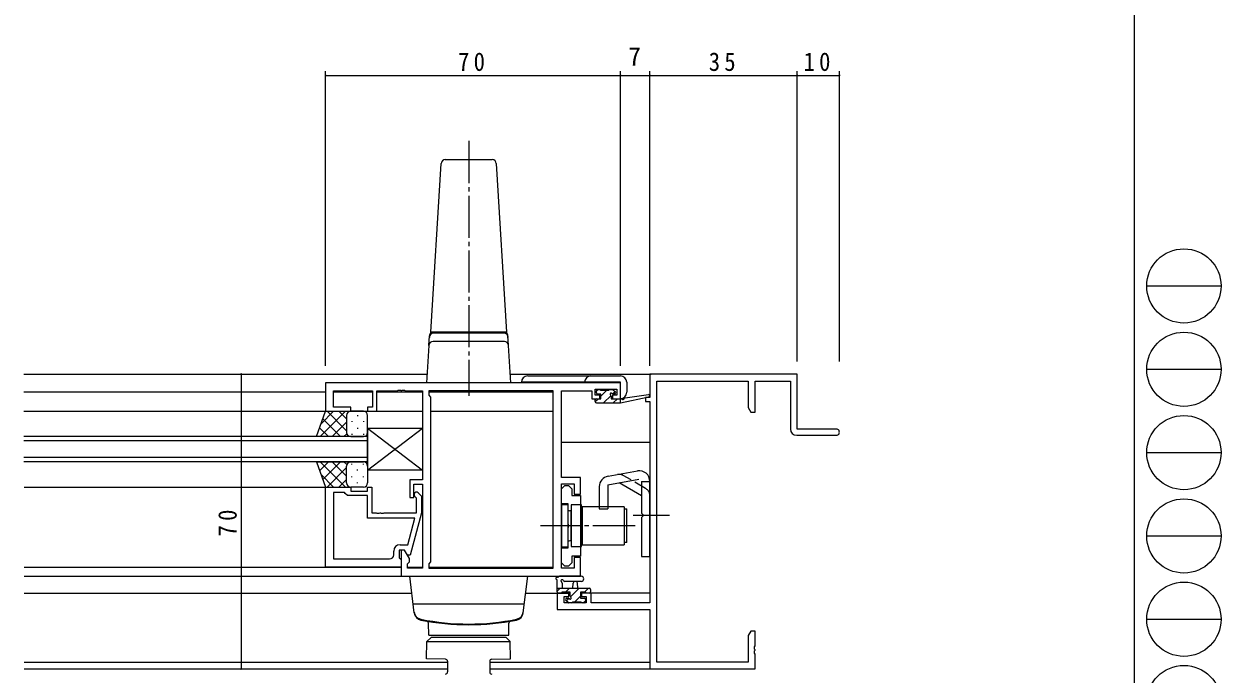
# Model space of a CAD drawing. Units: millimetres on the paper. Extents: x -397 to 397, y -282 to 282.
# Drawn here: x 112.5 to 396.7, y -150.9 to 3.5 of the extents above; entities that cross this region are included whole.
import ezdxf
from ezdxf.enums import TextEntityAlignment as Align

# ---------------------------------------------------------------- set-up
doc = ezdxf.new("R2010")
doc.units = ezdxf.units.MM
doc.linetypes.add('USER2', pattern=[13, 10, -1, 1, -1])
doc.linetypes.add('USER4', pattern=[4, 3, -1])
for name, color, linetype, lineweight in [('0-1_YKK_ZWAK', 7, 'Continuous', 18), ('0-3_YKK_11', 7, 'Continuous', 18), ('0-4_YKK_12', 2, 'Continuous', 18), ('0-5_YKK_13', 4, 'Continuous', 18), ('0-6_YKK_D', 6, 'Continuous', 18)]:
    doc.layers.add(name, color=color, linetype=linetype, lineweight=lineweight)
doc.styles.add('ＭＳ ゴシック', font='')
doc.styles.get('ＭＳ ゴシック').set_extended_font_data('MS Gothic')

msp = doc.modelspace()

# ---------------------------------------------------------------- linework, layer by layer
at = {"layer": '0-1_YKK_ZWAK'}
for p, q in [((376.092, 279.3), (376.092, -245.7)), ((379.068, -58.716), (396.708, -58.716)), ((379.068, -78.512), (396.708, -78.512)), ((379.068, -98.308), (396.708, -98.308)), ((379.068, -118.104), (396.708, -118.104)), ((379.068, -137.9), (396.708, -137.9))]:
    msp.add_line(p, q, dxfattribs=at)
for centre in [(387.888, -58.716), (387.888, -78.512), (387.888, -98.308), (387.888, -118.104), (387.888, -137.9), (387.888, -157.696)]:
    msp.add_circle(centre, 8.82, dxfattribs=at)
at = {"layer": '0-3_YKK_11'}
for p, q in [((184.12, -81.7), (184.12, -88.5)), ((254.12, -81.7), (184.12, -81.7)), ((254.12, -85.5), (254.12, -81.7)), ((261.12, -79.7), (261.12, -85.2)), ((296.12, -79.7), (261.12, -79.7)), ((262.75, -81.33), (284.49, -81.33)), ((262.75, -148.07), (262.75, -81.33)), ((284.49, -81.33), (284.49, -87.609)), ((286.12, -81.33), (294.49, -81.33)), ((286.12, -88.7), (286.12, -81.33)), ((294.49, -81.33), (294.49, -92.7)), ((296.12, -92.7), (296.12, -79.7)), ((186.05, -83.63), (195.32, -83.63)), ((186.05, -87.5), (186.05, -83.63)), ((195.32, -83.63), (195.32, -87.5)), ((196.32, -83.63), (201.162, -83.63)), ((196.32, -88.5), (196.32, -83.63)), ((201.162, -83.63), (201.345, -83.51)), ((201.345, -83.51), (201.895, -83.51)), ((201.895, -83.51), (202.078, -83.63)), ((202.078, -83.63), (202.162, -83.63)), ((202.162, -83.63), (202.345, -83.51)), ((202.345, -83.51), (202.895, -83.51)), ((202.895, -83.51), (203.078, -83.63)), ((203.078, -83.63), (207.12, -83.63)), ((207.12, -83.63), (207.12, -104.8)), ((208.62, -83.63), (208.62, -84.7)), ((238.19, -83.63), (208.62, -83.63)), ((208.62, -84.7), (209.05, -85.13)), ((209.05, -85.13), (209.05, -124.27)), ((238.19, -125.77), (238.19, -83.63)), ((238.19, -125.77), (238.19, -83.63)), ((240.12, -83.63), (247.32, -83.63)), ((240.12, -104.2), (240.12, -83.63)), ((247.32, -83.63), (247.32, -84.43)), ((247.32, -84.43), (247.32, -85.5)), ((248.12, -83.2), (253.32, -83.2)), ((248.12, -84.7), (248.12, -83.2)), ((249.22, -84.7), (248.12, -84.7)), ((249.22, -85.5), (249.22, -84.7)), ((252.22, -84.7), (252.22, -85.5)), ((253.32, -84.7), (252.22, -84.7)), ((253.32, -83.2), (253.32, -84.7)), ((260.12, -85.2), (260.12, -86.2)), ((261.12, -85.2), (260.12, -85.2)), ((190.12, -87.5), (186.05, -87.5)), ((190.12, -88.5), (190.12, -87.5)), ((194.12, -87.5), (194.12, -88.5)), ((195.32, -87.5), (194.12, -87.5)), ((247.32, -85.5), (249.22, -85.5)), ((252.22, -85.5), (254.12, -85.5)), ((260.12, -86.2), (261.12, -86.2)), ((261.12, -86.2), (261.12, -133.97)), ((284.49, -87.609), (285.12, -88.7)), ((184.12, -88.5), (190.12, -88.5)), ((194.12, -88.5), (196.32, -88.5)), ((285.12, -88.7), (286.12, -88.7)), ((305.37, -92.7), (296.12, -92.7)), ((295.99, -94.2), (305.37, -94.2)), ((204.12, -104.8), (204.12, -109)), ((207.12, -104.8), (204.12, -104.8)), ((244.62, -104.2), (240.12, -104.2)), ((244.62, -108.2), (244.62, -104.2)), ((184.12, -106.5), (190.12, -106.5)), ((184.12, -125.5), (184.12, -106.5)), ((186.05, -107.8), (186.05, -123.57)), ((188.62, -107.8), (186.05, -107.8)), ((186.05, -107.8), (186.05, -123.57)), ((188.82, -108), (188.62, -107.8)), ((190.12, -106.5), (190.12, -107.5)), ((190.12, -107.5), (194.12, -107.5)), ((194.12, -106.5), (195.12, -106.5)), ((194.12, -107.5), (194.12, -106.5)), ((195.12, -106.5), (195.12, -112.6)), ((205.12, -105.8), (207.12, -105.8)), ((205.12, -109), (205.12, -105.8)), ((206.144, -107.876), (206.92, -108.651)), ((207.12, -105.8), (207.12, -125.77)), ((240.12, -105.7), (243.12, -105.7)), ((240.12, -125.77), (240.12, -105.7)), ((240.12, -106.899), (240.92, -106.099)), ((240.12, -110.499), (240.12, -106.899)), ((240.92, -106.099), (241.82, -106.099)), ((241.82, -106.099), (242.62, -106.899)), ((242.62, -106.899), (242.62, -108.524)), ((243.12, -105.7), (243.12, -108.2)), ((189.32, -108.5), (188.82, -108)), ((194.12, -108.5), (189.32, -108.5)), ((194.12, -113.9), (194.12, -108.5)), ((204.12, -109), (205.12, -109)), ((205.72, -109.149), (205.296, -108.724)), ((205.72, -112.6), (205.72, -109.149)), ((206.92, -108.651), (206.92, -112.597)), ((241.72, -110.499), (240.12, -110.499)), ((241.72, -115.241), (241.72, -110.499)), ((242.62, -108.524), (244.62, -108.524)), ((243.12, -108.2), (244.62, -108.2)), ((244.62, -108.524), (244.62, -122.874)), ((195.12, -112.6), (196.162, -112.6)), ((196.162, -112.6), (196.345, -112.72)), ((196.345, -112.72), (196.895, -112.72)), ((196.895, -112.72), (197.078, -112.6)), ((197.078, -112.6), (197.162, -112.6)), ((197.162, -112.6), (197.345, -112.72)), ((197.345, -112.72), (197.895, -112.72)), ((197.895, -112.72), (198.078, -112.6)), ((198.078, -112.6), (205.72, -112.6)), ((206.92, -112.597), (204.213, -122.7)), ((205.328, -113.9), (194.12, -113.9)), ((203.64, -120.2), (205.328, -113.9)), ((241.84, -115.424), (241.72, -115.241)), ((241.72, -116.158), (241.84, -115.974)), ((241.72, -120.899), (241.72, -116.158)), ((241.84, -115.974), (241.84, -115.424)), ((200.32, -122.57), (200.32, -121.7)), ((201.62, -121.5), (201.62, -123.3)), ((202.92, -121.5), (201.62, -121.5)), ((201.82, -120.2), (203.64, -120.2)), ((202.12, -121.5), (202.12, -127.7)), ((202.92, -121.5), (202.12, -121.5)), ((204.05, -123.457), (202.92, -121.5)), ((203.613, -122.7), (202.92, -121.5)), ((240.12, -120.899), (241.72, -120.899)), ((240.12, -124.499), (240.12, -120.899)), ((186.05, -123.57), (199.32, -123.57)), ((201.62, -123.3), (201.82, -123.5)), ((201.82, -123.5), (202.12, -123.8)), ((202.12, -123.8), (202.12, -125.5)), ((204.213, -122.7), (203.613, -122.7)), ((203.62, -124.7), (204.05, -124.27)), ((203.62, -125.77), (203.62, -124.7)), ((204.05, -124.27), (204.05, -123.457)), ((209.05, -124.27), (208.62, -124.7)), ((208.62, -124.7), (208.62, -125.77)), ((240.92, -125.299), (240.12, -124.499)), ((242.62, -124.499), (241.82, -125.299)), ((242.62, -122.874), (242.62, -124.499)), ((244.62, -122.874), (242.62, -122.874)), ((243.12, -123.2), (243.12, -125.77)), ((244.62, -123.2), (243.12, -123.2)), ((244.62, -127.7), (244.62, -123.2)), ((202.12, -125.5), (184.12, -125.5)), ((202.12, -127.7), (244.62, -127.7)), ((207.12, -125.77), (203.62, -125.77)), ((208.62, -125.77), (238.19, -125.77)), ((243.12, -125.77), (240.12, -125.77)), ((241.82, -125.299), (240.92, -125.299)), ((239.12, -131.7), (239.12, -135.6)), ((241.92, -131.7), (239.12, -131.7)), ((240.75, -132.5), (241.92, -132.5)), ((240.75, -133.97), (240.75, -132.5)), ((241.92, -132.5), (241.92, -131.7)), ((244.92, -131.7), (244.92, -132.5)), ((247.22, -131.7), (244.92, -131.7)), ((244.92, -132.5), (246.02, -132.5)), ((246.02, -132.5), (246.02, -133.97)), ((247.22, -133.97), (247.22, -131.7)), ((239.12, -135.6), (261.12, -135.6)), ((246.02, -133.97), (240.75, -133.97)), ((261.12, -133.97), (247.22, -133.97)), ((261.12, -135.6), (261.12, -149.7)), ((285.12, -140.7), (284.49, -141.791)), ((284.49, -141.791), (284.49, -148.07)), ((286.12, -140.7), (285.12, -140.7)), ((286.12, -144.242), (286.12, -140.7)), ((286, -144.425), (286.12, -144.242)), ((286, -144.975), (286, -144.425)), ((286.12, -145.158), (286, -144.975)), ((286, -145.425), (286.12, -145.242)), ((286, -145.975), (286, -145.425)), ((286.12, -146.158), (286, -145.975)), ((286.12, -145.242), (286.12, -145.158)), ((286.12, -149.7), (286.12, -146.158)), ((261.12, -149.7), (286.12, -149.7)), ((284.49, -148.07), (262.75, -148.07))]:
    msp.add_line(p, q, dxfattribs=at)
for centre, radius, start, end in [((295.99, -92.7), 1.5, 180.00001, 269.99999), ((305.37, -93.45), 0.75, 269.99999, 90.00001), ((205.72, -108.3), 0.6, 44.99999, 225.00001), ((201.82, -121.7), 1.5, 90.00001, 179.99999), ((199.32, -122.57), 1, 270.00001, 359.99999)]:
    msp.add_arc(centre, radius, start, end, dxfattribs=at)
at = {"layer": '0-4_YKK_12'}
for p, q in [((112.547, -79.7), (208.242, -79.7)), ((227.997, -79.7), (261.42, -79.7)), ((112.547, -83.9), (184.12, -83.9)), ((186.051, -83.9), (195.318, -83.9)), ((196.321, -83.9), (207.118, -83.9)), ((208.621, -83.9), (238.188, -83.9)), ((112.547, -88.5), (207.12, -88.5)), ((209.05, -88.5), (238.19, -88.5)), ((194.121, -95.501), (112.547, -95.501)), ((261.12, -95.9), (240.12, -95.9)), ((194.121, -99.501), (112.547, -99.501)), ((194.121, -100.501), (112.547, -100.501)), ((112.62, -106.5), (184.12, -106.5)), ((112.62, -125.5), (202.12, -125.5)), ((112.62, -127.7), (220.42, -127.7)), ((203.621, -125.5), (207.118, -125.5)), ((208.621, -125.5), (238.188, -125.5)), ((112.62, -131.7), (204.611, -131.7)), ((231.629, -131.7), (242.22, -131.7)), ((261.12, -131.7), (244.62, -131.7)), ((112.62, -148.07), (213.102, -148.07)), ((112.62, -149.7), (213.102, -149.7)), ((223.102, -148.07), (261.12, -148.07)), ((223.102, -149.7), (261.42, -149.7))]:
    msp.add_line(p, q, dxfattribs=at)
msp.add_lwpolyline([(194.121, -100.501), (194.121, -94.501), (112.547, -94.501)], dxfattribs=at)
at = {"layer": '0-5_YKK_13', "linetype": 'USER2'}
for p, q in [((218.12, -24.272), (218.12, -84.805)), ((257.12, -113.2), (265.75, -113.2)), ((257.62, -115.7), (235.19, -115.7))]:
    msp.add_line(p, q, dxfattribs=at)
at = {"layer": '0-5_YKK_13'}
for p, q in [((209.12, -69.7), (211.563, -29.639)), ((212.561, -28.7), (223.679, -28.7)), ((224.677, -29.639), (227.12, -69.7)), ((208.662, -72.839), (208.8, -70.573)), ((208.784, -70.839), (208.777, -70.961)), ((209.12, -69.7), (227.12, -69.7)), ((227.12, -69.7), (209.12, -69.7)), ((209.12, -69.9), (209.12, -69.7)), ((209.782, -69.9), (209.12, -69.9)), ((209.84, -69.9), (209.782, -69.9)), ((226.457, -69.9), (226.4, -69.9)), ((227.12, -69.9), (226.457, -69.9)), ((227.12, -69.7), (227.12, -69.9)), ((227.578, -72.839), (227.439, -70.573)), ((227.463, -70.961), (227.456, -70.839)), ((208.662, -72.839), (208.12, -81.7)), ((226.58, -71.9), (209.66, -71.9)), ((228.12, -81.7), (227.578, -72.839)), ((228.12, -81.7), (227.122, -81.7)), ((254.122, -81.58), (230.622, -81.58)), ((232.122, -80.08), (254.122, -80.08)), ((254.122, -85.48), (254.122, -81.58)), ((255.622, -81.58), (255.622, -83.98)), ((248.42, -83.747), (248.866, -83.3)), ((248.42, -84.1), (248.42, -83.6)), ((248.72, -83.3), (249.22, -83.3)), ((249.52, -84.4), (248.72, -84.4)), ((249.42, -83.5), (251.42, -83.5)), ((249.52, -84.892), (250.911, -83.5)), ((249.52, -85.5), (249.52, -84.4)), ((250.157, -86.5), (251.901, -84.756)), ((251.62, -83.3), (252.22, -83.3)), ((251.92, -84.861), (251.92, -85.5)), ((252.276, -84.381), (252.85, -83.806)), ((252.72, -84.4), (252.381, -84.4)), ((252.432, -83.388), (252.932, -83.888)), ((254.118, -86.5), (260.879, -85.094)), ((255.232, -85.327), (260.774, -84.503)), ((248.12, -86.2), (248.12, -85.8)), ((248.131, -86.281), (248.911, -85.5)), ((248.42, -85.5), (249.52, -85.5)), ((248.42, -86.5), (254.118, -86.5)), ((251.92, -85.5), (254.118, -85.5)), ((252.402, -86.5), (253.402, -85.5)), ((254.118, -85.5), (254.205, -85.486)), ((254.118, -86.5), (254.118, -85.5)), ((181.977, -94.501), (184.12, -88.501)), ((188.852, -88.501), (182.852, -94.501)), ((186.023, -88.501), (183.062, -91.461)), ((187.671, -94.501), (183.475, -90.305)), ((184.12, -88.501), (190.12, -88.501)), ((189.12, -93.121), (184.5, -88.501)), ((189.12, -90.292), (187.328, -88.501)), ((189.12, -89.501), (189.12, -93.101)), ((189.12, -89.901), (189.12, -93.501)), ((193.12, -88.501), (190.12, -88.501)), ((190.341, -90.836), (190.341, -91.036)), ((191.756, -89.421), (191.756, -89.621)), ((193.171, -90.836), (193.171, -91.036)), ((194.12, -93.501), (194.12, -89.501)), ((184.843, -94.501), (182.731, -92.389)), ((189.12, -91.061), (185.68, -94.501)), ((191.756, -92.451), (191.756, -92.651)), ((194.12, -92.5), (207.12, -92.5)), ((194.12, -92.5), (194.12, -102.5)), ((194.12, -92.5), (207.12, -102.5)), ((194.12, -102.5), (207.12, -92.5)), ((194.12, -92.5), (207.12, -92.5)), ((194.12, -92.5), (194.12, -102.5)), ((194.12, -92.5), (207.12, -102.5)), ((194.12, -102.5), (207.12, -92.5)), ((207.12, -92.5), (207.12, -102.5)), ((207.12, -92.5), (207.12, -102.5)), ((190.12, -94.501), (181.977, -94.501)), ((189.176, -93.832), (188.508, -94.501)), ((190.12, -94.501), (193.12, -94.501)), ((190.341, -93.866), (190.341, -94.066)), ((193.171, -93.866), (193.171, -94.066)), ((181.977, -100.501), (190.12, -100.501)), ((181.977, -100.501), (184.12, -106.501)), ((184.843, -100.501), (182.731, -102.612)), ((188.852, -106.501), (182.852, -100.501)), ((187.671, -100.501), (183.475, -104.696)), ((189.12, -101.88), (184.5, -106.501)), ((189.12, -103.94), (185.68, -100.501)), ((189.177, -101.169), (188.508, -100.501)), ((189.12, -105.101), (189.12, -101.501)), ((189.12, -105.501), (189.12, -101.901)), ((190.12, -100.501), (193.12, -100.501)), ((190.341, -101.136), (190.341, -100.936)), ((193.171, -101.136), (193.171, -100.936)), ((194.12, -101.501), (194.12, -105.501)), ((186.023, -106.501), (183.062, -103.54)), ((189.12, -104.709), (187.328, -106.501)), ((190.341, -104.166), (190.341, -103.966)), ((191.756, -102.551), (191.756, -102.351)), ((193.171, -104.166), (193.171, -103.966)), ((207.12, -102.5), (194.12, -102.5)), ((207.12, -102.5), (194.12, -102.5)), ((251.12, -105.95), (258.533, -104.643)), ((251.186, -103.908), (258.186, -102.673)), ((259.12, -105.135), (259.12, -112.7)), ((261.12, -122.95), (261.12, -105.135)), ((184.12, -106.501), (190.12, -106.501)), ((193.12, -106.501), (190.12, -106.501)), ((191.756, -105.581), (191.756, -105.381)), ((249.12, -106.37), (249.12, -111.7)), ((251.12, -105.95), (251.12, -111.7)), ((259.12, -108.539), (253.812, -105.475)), ((259.12, -105.2), (261.12, -105.2)), ((240.12, -110.701), (240.12, -120.701)), ((241.62, -110.701), (240.12, -110.701)), ((241.62, -110.701), (241.62, -120.701)), ((244.92, -110.751), (242.42, -110.751)), ((242.42, -110.751), (242.42, -120.651)), ((244.92, -120.651), (244.92, -110.751)), ((242.42, -112.101), (242.12, -112.101)), ((242.42, -119.301), (242.42, -112.101)), ((244.92, -118.701), (244.92, -112.701)), ((245.02, -112.701), (244.92, -112.701)), ((245.02, -111.201), (245.02, -120.201)), ((255.02, -111.201), (245.02, -111.201)), ((249.12, -111.7), (251.12, -111.7)), ((255.02, -111.201), (255.02, -120.201)), ((255.12, -111.701), (255.62, -111.701)), ((255.12, -119.701), (255.12, -111.701)), ((255.62, -119.701), (255.62, -111.701)), ((259.52, -113.1), (259.12, -112.7)), ((259.52, -113.3), (259.12, -113.7)), ((259.52, -113.1), (259.52, -113.3)), ((259.12, -113.7), (259.12, -122.95)), ((242.42, -119.301), (242.12, -119.301)), ((245.02, -118.701), (244.92, -118.701)), ((240.12, -120.701), (241.62, -120.701)), ((242.42, -120.651), (244.92, -120.651)), ((245.02, -120.201), (255.02, -120.201)), ((255.62, -119.701), (255.12, -119.701)), ((259.12, -122.95), (261.12, -122.95)), ((205.181, -136.358), (204.118, -127.7)), ((204.118, -127.7), (232.118, -127.7)), ((231.055, -136.358), (232.118, -127.7)), ((244.848, -127.7), (239.685, -127.7)), ((239.12, -131.4), (239.12, -128.72)), ((239.12, -130.5), (246.72, -130.5)), ((239.12, -131.213), (239.832, -130.5)), ((240.32, -129.32), (240.32, -130.5)), ((244.848, -128.9), (240.887, -128.903)), ((241.078, -131.5), (242.078, -130.5)), ((242.251, -132.572), (244.323, -130.5)), ((242.82, -130.5), (242.922, -129.356)), ((244.02, -130.5), (243.918, -129.356)), ((245.568, -131.5), (246.568, -130.5)), ((240.02, -131.7), (239.42, -131.7)), ((242.22, -131.5), (240.22, -131.5)), ((241.708, -133.912), (241.208, -133.412)), ((241.309, -133.514), (241.892, -132.931)), ((241.42, -132.9), (241.759, -132.9)), ((242.22, -132.439), (242.22, -131.5)), ((243.268, -133.8), (244.62, -132.448)), ((244.62, -131.5), (244.62, -132.9)), ((245.92, -131.5), (244.62, -131.5)), ((244.62, -132.9), (245.52, -132.9)), ((245.313, -134), (245.82, -133.493)), ((245.82, -133.2), (245.82, -133.7)), ((246.72, -131.7), (246.12, -131.7)), ((247.02, -130.8), (247.02, -131.4)), ((204.916, -134.2), (231.32, -134.2)), ((242.52, -134), (241.92, -134)), ((244.82, -133.8), (242.72, -133.8)), ((245.52, -134), (245.02, -134)), ((208.618, -141.7), (208.567, -138.818)), ((227.618, -141.7), (227.668, -138.818)), ((208.618, -141.7), (227.618, -141.7)), ((208.134, -147.3), (208.205, -143.2)), ((208.205, -143.2), (209.223, -142.2)), ((208.205, -143.2), (227.998, -143.2)), ((226.98, -142.2), (209.223, -142.2)), ((227.998, -143.2), (226.98, -142.2)), ((228.069, -147.3), (227.998, -143.2)), ((212.61, -147.378), (208.134, -147.3)), ((223.593, -147.378), (228.069, -147.3)), ((213.102, -147.878), (213.102, -150.419)), ((223.102, -147.878), (223.102, -150.419))]:
    msp.add_line(p, q, dxfattribs=at)
at = {"layer": '0-5_YKK_13', "linetype": 'USER4'}
for p, q in [((260.12, -106.807), (254.812, -103.743)), ((255.12, -112.701), (255.02, -112.701)), ((255.12, -118.701), (255.02, -118.701))]:
    msp.add_line(p, q, dxfattribs=at)
at = {"layer": '0-5_YKK_13'}
for points in [[(226.4, -69.9), (218.12, -69.9), (209.84, -69.9)], [(227.122, -81.7), (209.118, -81.7), (208.12, -81.7)]]:
    msp.add_lwpolyline(points, dxfattribs=at)
for centre, radius, start, end in [((212.561, -29.7), 1, 90, 176.51068), ((223.679, -29.7), 1, 3.48932, 90), ((209.782, -70.9), 1, 90, 176.5), ((209.798, -70.634), 1, 131.72569, 176.50005), ((226.457, -70.9), 1, 3.5, 90), ((226.441, -70.634), 1, 3.49987, 48.03443), ((209.66, -72.9), 1, 90, 176.5), ((226.58, -72.9), 1, 3.5, 90), ((232.122, -81.58), 1.5, 90, 180), ((247.122, -81.58), 1.5, 90, 180), ((254.122, -81.58), 1.5, 0, 90), ((248.72, -83.6), 0.3, 90, 180), ((248.72, -84.1), 0.3, 180, 270), ((249.22, -83.5), 0.2, 0, 90), ((251.62, -83.5), 0.2, 90, 180), ((251.92, -84.4), 0.25, 33.05573, 236.94427), ((251.62, -84.861), 0.3, 0, 56.94427), ((252.381, -84.1), 0.3, 213.05573, 270), ((252.22, -83.6), 0.3, 45, 90), ((252.72, -84.1), 0.3, 270, 45), ((254.122, -83.98), 1.5, 270, 0), ((260.818, -84.8), 0.3, 281.74981, 98.44936), ((248.42, -85.8), 0.3, 90, 180), ((248.42, -86.2), 0.3, 180, 270), ((254.253, -85.782), 0.3, 39.19754, 99.19754), ((254.718, -85.403), 0.3, 219.19754, 338.44936), ((255.276, -85.623), 0.3, 98.44936, 158.44936), ((190.12, -89.501), 1, 90, 180), ((190.12, -89.501), 1, 90, 180), ((193.12, -89.501), 1, 360, 90), ((190.12, -93.501), 1, 180, 270), ((190.12, -93.501), 1, 180, 270), ((193.12, -93.501), 1, 270, 360), ((190.12, -101.501), 1, 90, 180), ((190.12, -101.501), 1, 90, 180), ((193.12, -101.501), 1, 360, 90), ((251.62, -106.37), 2.5, 100, 180), ((258.62, -105.135), 2.5, 0, 100), ((190.12, -105.501), 1, 180, 270), ((190.12, -105.501), 1, 180, 270), ((193.12, -105.501), 1, 270, 360), ((242.12, -111.601), 0.5, 180, 270), ((242.12, -119.801), 0.5, 90, 180), ((239.229, -127.61), 0.3, 259.47122, 319.47122), ((239.685, -128), 0.3, 90, 139.47122), ((244.847, -128.3), 0.6, 270.04023, 90.04023), ((239.12, -128.2), 0.3, 79.47122, 240), ((238.82, -128.72), 0.3, 0, 60), ((240.32, -128.8), 0.3, 19.18976, 240), ((240.02, -129.32), 0.3, 0, 60), ((240.886, -128.603), 0.3, 199.18976, 270.04023), ((243.42, -129.4), 0.5, 5.09207, 174.90793), ((246.72, -130.8), 0.3, 0, 90), ((239.42, -131.4), 0.3, 180, 270), ((240.02, -131.5), 0.2, 270, 0), ((241.42, -133.2), 0.3, 90, 225), ((241.759, -133.2), 0.3, 33.05573, 90), ((242.22, -132.9), 0.25, 213.05573, 56.94427), ((242.52, -132.439), 0.3, 180, 236.94427), ((245.52, -133.2), 0.3, 0, 90), ((246.12, -131.5), 0.2, 180, 270), ((246.72, -131.4), 0.3, 270, 0), ((207.144, -135.937), 2, 187, 258.65826), ((207.166, -136.115), 2, 187, 258.68116), ((229.07, -136.115), 2, 281.31884, 353), ((229.091, -135.937), 2, 281.34174, 353), ((241.92, -133.7), 0.3, 225, 270), ((242.52, -133.8), 0.2, 270, 0), ((245.02, -133.8), 0.2, 180, 270), ((245.52, -133.7), 0.3, 270, 0), ((218.118, -81.226), 57.8, 258.65826, 281.34116), ((218.118, -81.4), 57.8, 258.68116, 281.31884), ((208.068, -138.827), 0.5, 1, 80.07331), ((228.168, -138.827), 0.5, 99.92669, 179), ((212.602, -147.878), 0.5, 0, 89), ((223.602, -147.878), 0.5, 91, 180), ((212.602, -150.422), 0.5, 271, 0.35938), ((223.602, -150.422), 0.5, 179.64062, 269)]:
    msp.add_arc(centre, radius, start, end, dxfattribs=at)
at = {"layer": '0-5_YKK_13', "linetype": 'USER4'}
for centre, start, end in [((253.812, -105.475), 60, 100), ((259.12, -108.539), 0, 60)]:
    msp.add_arc(centre, 2, start, end, dxfattribs=at)
at = {"layer": '0-6_YKK_D'}
for p, q in [((184.12, -77.7), (184.12, -7.7)), ((254.12, -77.7), (254.12, -7.7)), ((254.12, -77.7), (254.12, -7.7)), ((261.12, -76.7), (261.12, -7.7)), ((261.12, -77.7), (261.12, -7.7)), ((296.12, -76.7), (296.12, -7.7)), ((296.12, -76.7), (296.12, -7.7)), ((306.12, -76.7), (306.12, -7.7)), ((184.12, -8.7), (254.12, -8.7)), ((254.12, -8.7), (261.12, -8.7)), ((261.12, -8.7), (296.12, -8.7)), ((296.12, -8.7), (306.12, -8.7)), ((164.12, -79.7), (164.12, -149.7))]:
    msp.add_line(p, q, dxfattribs=at)
for centre, start, end in [((184.12, -8.7), 0, 180), ((184.12, -8.7), 180, 0), ((254.12, -8.7), 0, 180), ((254.12, -8.7), 0, 180), ((254.12, -8.7), 180, 0), ((254.12, -8.7), 180, 0), ((261.12, -8.7), 0, 180), ((261.12, -8.7), 0, 180), ((261.12, -8.7), 180, 0), ((261.12, -8.7), 180, 0), ((296.12, -8.7), 0, 180), ((296.12, -8.7), 0, 180), ((296.12, -8.7), 180, 0), ((296.12, -8.7), 180, 0), ((306.12, -8.7), 0, 180), ((306.12, -8.7), 180, 0), ((164.12, -79.7), 90, 270), ((164.12, -79.7), 270, 90), ((164.12, -149.7), 90, 270), ((164.12, -149.7), 270, 90)]:
    msp.add_arc(centre, 0.106, start, end, dxfattribs=at)

# ---------------------------------------------------------------- texts
at = {"layer": '0-6_YKK_D', "color": 7, "style": 'ＭＳ ゴシック'}
msp.add_text('7', height=4.399, dxfattribs=at).set_placement((256.02, -7.7), align=Align.BOTTOM_LEFT)
at = {"layer": '0-6_YKK_D', "color": 7, "char_height": 4.399, "attachment_point": 7, "style": 'ＭＳ ゴシック'}
for s, insert in [('\\T1.37;\\W0.9;70', (215.6, -7.7)), ('\\T1.37;\\W0.9;35', (275.1, -7.7)), ('\\T1.37;\\W0.9;10', (297.6, -7.7))]:
    msp.add_mtext(s, dxfattribs=dict(at, insert=insert))
at = {"layer": '0-6_YKK_D', "color": 7, "insert": (163.12, -118.22), "char_height": 4.399, "attachment_point": 7, "rotation": 90, "style": 'ＭＳ ゴシック'}
msp.add_mtext('\\T1.37;\\W0.9;70', dxfattribs=at)

doc.saveas('drawing.dxf')
